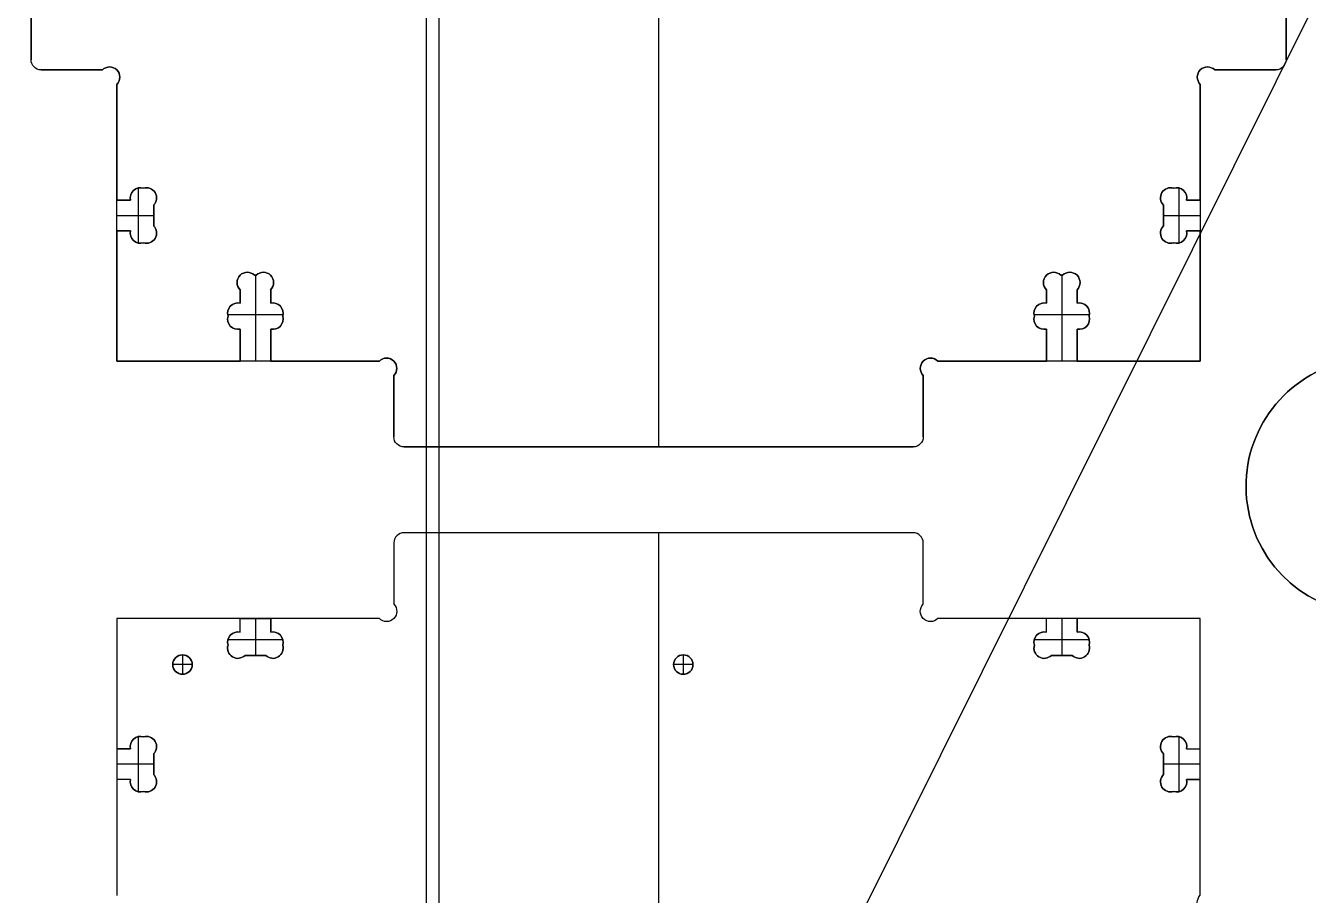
# Model space of a CAD drawing. Header units: millimetres. Extents: x -18.2 to 17.6, y -35.5 to 36.
# Drawn here: x -4.25 to 8.3, y 8.73 to 17.24 of the extents above; entities that cross this region are included whole.
import ezdxf

# ---------------------------------------------------------------- set-up
doc = ezdxf.new("R2010")
doc.units = ezdxf.units.MM
doc.layers.get('0').update_dxf_attribs({"color": 18, "true_color": 0x000000})
doc.layers.add('Standard', color=18, linetype='Continuous', true_color=0x000000)

msp = doc.modelspace()

# ---------------------------------------------------------------- linework, layer by layer
at = {"color": 0, "linetype": 'ByBlock', "lineweight": -2}
for p, q in [((-0.324, 0.26, 2.862), (-0.324, 36.01, 2.862)), ((-0.324, 0.26, 3.702), (-0.324, 36.01, 3.702)), ((-4.194, 19.805, 3.282), (-4.194, 16.905, 3.282)), ((8.086, 16.905, 3.282), (8.086, 19.705, 3.282)), ((1.946, 18.055, 3.702), (1.946, 13.115, 3.702)), ((1.946, 18.055, 2.862), (1.946, 13.115, 2.862)), ((-4.165, 16.834, 3.702), (-4.165, 16.834, 2.862)), ((-3.425, 16.834, 3.702), (-3.425, 16.834, 2.862)), ((7.317, 16.834, 3.702), (7.317, 16.834, 2.862)), ((8.057, 16.834, 3.702), (8.057, 16.834, 2.862)), ((-4.094, 16.805, 3.282), (-3.495, 16.805, 3.282)), ((-3.795, 16.805, 2.862), (-3.795, 16.805, 3.702)), ((-3.325, 16.734, 3.702), (-3.325, 16.734, 2.862)), ((7.217, 16.734, 3.702), (7.217, 16.734, 2.862)), ((7.387, 16.805, 3.702), (7.387, 16.805, 2.862)), ((7.387, 16.805, 3.282), (7.986, 16.805, 3.282)), ((7.687, 16.805, 2.862), (7.687, 16.805, 3.702)), ((-3.354, 16.664, 3.702), (-3.354, 16.664, 2.862)), ((-3.354, 16.664, 3.282), (-3.354, 15.53, 3.282)), ((7.246, 16.664, 2.862), (7.246, 16.664, 3.702)), ((7.246, 15.53, 3.282), (7.246, 16.664, 3.282)), ((-3.146, 15.649, 3.202), (-3.146, 15.111, 3.202)), ((-3.123, 15.652, 3.702), (-3.123, 15.652, 3.202)), ((-3.094, 15.647, 3.702), (-3.094, 15.647, 3.202)), ((-3.065, 15.652, 3.702), (-3.065, 15.652, 3.202)), ((6.957, 15.652, 3.702), (6.957, 15.652, 3.202)), ((6.986, 15.647, 3.702), (6.986, 15.647, 3.202)), ((7.015, 15.652, 3.702), (7.015, 15.652, 3.202)), ((7.038, 15.649, 3.202), (7.038, 15.111, 3.202)), ((-3.354, 15.53, 3.452), (-3.221, 15.53, 3.452)), ((-3.288, 15.53, 3.202), (-3.288, 15.53, 3.702)), ((-3.223, 15.552, 3.702), (-3.223, 15.552, 3.202)), ((-3.221, 15.53, 3.202), (-3.221, 15.53, 3.702)), ((-2.994, 15.481, 3.702), (-2.994, 15.481, 3.202)), ((-2.994, 15.481, 3.452), (-2.994, 15.279, 3.452)), ((-2.965, 15.552, 3.702), (-2.965, 15.552, 3.202)), ((6.857, 15.552, 3.702), (6.857, 15.552, 3.202)), ((6.886, 15.279, 3.452), (6.886, 15.481, 3.452)), ((7.113, 15.53, 3.702), (7.113, 15.53, 3.202)), ((7.113, 15.53, 3.452), (7.246, 15.53, 3.452)), ((7.115, 15.552, 3.702), (7.115, 15.552, 3.202)), ((7.179, 15.53, 3.202), (7.179, 15.53, 3.702)), ((-3.354, 15.38, 3.202), (-2.994, 15.38, 3.202)), ((-2.994, 15.38, 3.202), (-2.994, 15.38, 3.702)), ((6.886, 15.38, 3.202), (6.886, 15.38, 3.702)), ((6.886, 15.38, 3.202), (7.246, 15.38, 3.202)), ((-3.354, 15.309, 2.862), (-3.354, 15.309, 3.202)), ((-3.221, 15.23, 3.452), (-3.354, 15.23, 3.452)), ((-3.354, 15.23, 3.282), (-3.354, 13.955, 3.282)), ((-3.288, 15.23, 3.202), (-3.288, 15.23, 3.702)), ((-3.223, 15.208, 3.702), (-3.223, 15.208, 3.202)), ((-2.965, 15.208, 3.702), (-2.965, 15.208, 3.202)), ((6.857, 15.208, 3.702), (6.857, 15.208, 3.202)), ((6.886, 15.279, 3.702), (6.886, 15.279, 3.202)), ((7.113, 15.23, 3.202), (7.113, 15.23, 3.702)), ((7.246, 15.23, 3.452), (7.113, 15.23, 3.452)), ((7.115, 15.208, 3.702), (7.115, 15.208, 3.202)), ((7.179, 15.23, 3.202), (7.179, 15.23, 3.702)), ((7.246, 15.309, 2.862), (7.246, 15.309, 3.202)), ((7.246, 13.955, 3.282), (7.246, 15.23, 3.282)), ((-3.123, 15.108, 3.702), (-3.123, 15.108, 3.202)), ((-3.094, 15.113, 3.702), (-3.094, 15.113, 3.202)), ((-3.065, 15.108, 3.702), (-3.065, 15.108, 3.202)), ((6.957, 15.108, 3.702), (6.957, 15.108, 3.202)), ((6.986, 15.113, 3.702), (6.986, 15.113, 3.202)), ((7.015, 15.108, 3.702), (7.015, 15.108, 3.202)), ((-2.078, 14.824, 3.702), (-2.078, 14.824, 3.202)), ((-1.92, 14.824, 3.702), (-1.92, 14.824, 3.202)), ((5.812, 14.824, 3.702), (5.812, 14.824, 3.202)), ((5.97, 14.824, 3.702), (5.97, 14.824, 3.202)), ((-2.178, 14.724, 3.702), (-2.178, 14.724, 3.202)), ((-2.008, 14.795, 3.452), (-1.99, 14.795, 3.452)), ((-1.999, 14.795, 3.202), (-1.999, 13.955, 3.202)), ((-1.999, 14.795, 3.202), (-1.999, 14.795, 3.702)), ((-1.82, 14.724, 3.702), (-1.82, 14.724, 3.202)), ((5.712, 14.724, 3.702), (5.712, 14.724, 3.202)), ((5.882, 14.795, 3.452), (5.9, 14.795, 3.452)), ((5.891, 14.795, 3.202), (5.891, 13.955, 3.202)), ((5.891, 14.795, 3.202), (5.891, 14.795, 3.702)), ((6.07, 14.724, 3.702), (6.07, 14.724, 3.202)), ((-2.149, 14.522, 3.452), (-2.149, 14.654, 3.452)), ((-2.149, 14.588, 3.202), (-2.149, 14.588, 3.702)), ((-1.849, 14.654, 3.702), (-1.849, 14.654, 3.202)), ((-1.849, 14.654, 3.452), (-1.849, 14.522, 3.452)), ((-1.849, 14.588, 3.202), (-1.849, 14.588, 3.702)), ((5.741, 14.522, 3.452), (5.741, 14.654, 3.452)), ((5.741, 14.588, 3.202), (5.741, 14.588, 3.702)), ((6.041, 14.654, 3.702), (6.041, 14.654, 3.202)), ((6.041, 14.654, 3.452), (6.041, 14.522, 3.452)), ((6.041, 14.588, 3.202), (6.041, 14.588, 3.702)), ((-2.171, 14.524, 3.702), (-2.171, 14.524, 3.202)), ((-2.149, 14.522, 3.702), (-2.149, 14.522, 3.202)), ((-1.827, 14.524, 3.702), (-1.827, 14.524, 3.202)), ((5.719, 14.524, 3.702), (5.719, 14.524, 3.202)), ((5.741, 14.522, 3.702), (5.741, 14.522, 3.202)), ((6.063, 14.524, 3.702), (6.063, 14.524, 3.202)), ((-2.271, 14.424, 3.702), (-2.271, 14.424, 3.202)), ((-2.271, 14.366, 3.702), (-2.271, 14.366, 3.202)), ((-2.27, 14.41, 3.202), (-1.728, 14.41, 3.202)), ((-2.266, 14.395, 3.702), (-2.266, 14.395, 3.202)), ((-1.732, 14.395, 3.702), (-1.732, 14.395, 3.202)), ((-1.727, 14.424, 3.702), (-1.727, 14.424, 3.202)), ((-1.727, 14.366, 3.702), (-1.727, 14.366, 3.202)), ((5.619, 14.424, 3.702), (5.619, 14.424, 3.202)), ((5.619, 14.366, 3.702), (5.619, 14.366, 3.202)), ((5.62, 14.41, 3.202), (6.162, 14.41, 3.202)), ((5.624, 14.395, 3.702), (5.624, 14.395, 3.202)), ((6.158, 14.395, 3.702), (6.158, 14.395, 3.202)), ((6.163, 14.424, 3.702), (6.163, 14.424, 3.202)), ((6.163, 14.366, 3.702), (6.163, 14.366, 3.202)), ((-2.171, 14.266, 3.702), (-2.171, 14.266, 3.202)), ((-2.149, 14.268, 3.202), (-2.149, 14.268, 3.702)), ((-2.149, 13.955, 3.452), (-2.149, 14.268, 3.452)), ((-1.849, 14.268, 3.702), (-1.849, 14.268, 3.202)), ((-1.849, 14.268, 3.452), (-1.849, 13.955, 3.452)), ((-1.827, 14.266, 3.702), (-1.827, 14.266, 3.202)), ((5.719, 14.266, 3.702), (5.719, 14.266, 3.202)), ((5.741, 14.268, 3.202), (5.741, 14.268, 3.702)), ((5.741, 13.955, 3.452), (5.741, 14.268, 3.452)), ((6.041, 14.268, 3.702), (6.041, 14.268, 3.202)), ((6.041, 14.268, 3.452), (6.041, 13.955, 3.452)), ((6.063, 14.266, 3.702), (6.063, 14.266, 3.202)), ((-2.149, 14.112, 3.202), (-2.149, 14.112, 3.702)), ((-1.849, 14.112, 3.202), (-1.849, 14.112, 3.702)), ((5.741, 14.112, 3.202), (5.741, 14.112, 3.702)), ((6.041, 14.112, 3.202), (6.041, 14.112, 3.702)), ((-3.354, 13.955, 3.282), (-2.149, 13.955, 3.282)), ((-2.07, 13.955, 2.862), (-2.07, 13.955, 3.202)), ((-1.849, 13.955, 3.282), (-0.785, 13.955, 3.282)), ((-0.785, 13.955, 2.862), (-0.785, 13.955, 3.702)), ((-0.715, 13.984, 3.702), (-0.715, 13.984, 2.862)), ((4.607, 13.984, 3.702), (4.607, 13.984, 2.862)), ((4.677, 13.955, 3.702), (4.677, 13.955, 2.862)), ((4.677, 13.955, 3.282), (5.741, 13.955, 3.282)), ((5.962, 13.955, 2.862), (5.962, 13.955, 3.202)), ((6.041, 13.955, 3.282), (7.246, 13.955, 3.282)), ((-0.644, 13.814, 3.702), (-0.644, 13.814, 2.862)), ((-0.644, 13.814, 3.282), (-0.644, 13.215, 3.282)), ((-0.615, 13.884, 3.702), (-0.615, 13.884, 2.862)), ((4.507, 13.884, 3.702), (4.507, 13.884, 2.862)), ((4.536, 13.814, 2.862), (4.536, 13.814, 3.702)), ((4.536, 13.215, 3.282), (4.536, 13.814, 3.282)), ((-0.644, 13.514, 2.862), (-0.644, 13.514, 3.702)), ((4.536, 13.514, 2.862), (4.536, 13.514, 3.702)), ((-0.615, 13.144, 3.702), (-0.615, 13.144, 2.862)), ((-0.544, 13.115, 3.282), (4.436, 13.115, 3.282)), ((1.946, 13.115, 2.862), (1.946, 13.115, 3.702)), ((4.436, 13.115, 3.702), (4.436, 13.115, 2.862)), ((4.507, 13.144, 3.702), (4.507, 13.144, 2.862)), ((7.694, 12.73, 2.862), (7.694, 12.73, 3.702)), ((-0.644, 12.175, 3.282), (-0.644, 11.576, 3.282)), ((-0.615, 12.246, 2.862), (-0.615, 12.246, 3.702)), ((4.436, 12.275, 3.282), (-0.544, 12.275, 3.282)), ((1.946, 12.275, 3.702), (1.946, 1.895, 3.702)), ((1.946, 12.275, 2.862), (1.946, 1.895, 2.862)), ((1.946, 12.275, 2.862), (1.946, 12.275, 3.702)), ((4.507, 12.246, 2.862), (4.507, 12.246, 3.702)), ((4.536, 11.576, 3.282), (4.536, 12.175, 3.282)), ((-0.644, 11.876, 2.862), (-0.644, 11.876, 3.702)), ((4.536, 11.876, 2.862), (4.536, 11.876, 3.702)), ((-2.149, 11.435, 3.282), (-3.354, 11.435, 3.282)), ((-3.354, 11.435, 3.282), (-3.354, 10.16, 3.282)), ((-2.149, 11.302, 3.452), (-2.149, 11.435, 3.452)), ((-2.07, 11.435, 2.862), (-2.07, 11.435, 3.202)), ((-1.999, 11.435, 3.202), (-1.999, 11.075, 3.202)), ((-0.785, 11.435, 3.282), (-1.849, 11.435, 3.282)), ((-1.849, 11.435, 3.452), (-1.849, 11.302, 3.452)), ((-0.615, 11.506, 3.702), (-0.615, 11.506, 2.862)), ((4.507, 11.506, 3.702), (4.507, 11.506, 2.862)), ((5.741, 11.435, 3.282), (4.677, 11.435, 3.282)), ((5.741, 11.302, 3.452), (5.741, 11.435, 3.452)), ((5.891, 11.435, 3.202), (5.891, 11.075, 3.202)), ((5.962, 11.435, 2.862), (5.962, 11.435, 3.202)), ((6.041, 11.435, 3.452), (6.041, 11.302, 3.452)), ((7.246, 11.435, 3.282), (6.041, 11.435, 3.282)), ((7.246, 10.16, 3.282), (7.246, 11.435, 3.282)), ((-2.171, 11.304, 3.702), (-2.171, 11.304, 3.202)), ((-2.149, 11.368, 3.202), (-2.149, 11.368, 3.702)), ((-2.149, 11.302, 3.702), (-2.149, 11.302, 3.202)), ((-1.849, 11.368, 3.202), (-1.849, 11.368, 3.702)), ((-1.827, 11.304, 3.702), (-1.827, 11.304, 3.202)), ((-0.715, 11.406, 3.702), (-0.715, 11.406, 2.862)), ((4.607, 11.406, 3.702), (4.607, 11.406, 2.862)), ((5.719, 11.304, 3.702), (5.719, 11.304, 3.202)), ((5.741, 11.368, 3.202), (5.741, 11.368, 3.702)), ((5.741, 11.302, 3.702), (5.741, 11.302, 3.202)), ((6.041, 11.368, 3.202), (6.041, 11.368, 3.702)), ((6.063, 11.304, 3.702), (6.063, 11.304, 3.202)), ((-2.271, 11.204, 3.702), (-2.271, 11.204, 3.202)), ((-1.73, 11.227, 3.202), (-2.268, 11.227, 3.202)), ((-2.266, 11.175, 3.202), (-2.266, 11.175, 3.702)), ((-1.732, 11.175, 3.202), (-1.732, 11.175, 3.702)), ((-1.727, 11.204, 3.702), (-1.727, 11.204, 3.202)), ((5.619, 11.204, 3.702), (5.619, 11.204, 3.202)), ((6.16, 11.227, 3.202), (5.622, 11.227, 3.202)), ((5.624, 11.175, 3.202), (5.624, 11.175, 3.702)), ((6.158, 11.175, 3.202), (6.158, 11.175, 3.702)), ((6.163, 11.204, 3.702), (6.163, 11.204, 3.202)), ((-2.712, 11.08, 3.082), (-2.712, 10.89, 3.082)), ((-2.712, 11.08, 3.082), (-2.712, 11.08, 3.702)), ((-2.271, 11.146, 3.702), (-2.271, 11.146, 3.202)), ((-2.171, 11.046, 3.702), (-2.171, 11.046, 3.202)), ((-2.1, 11.075, 3.202), (-2.1, 11.075, 3.702)), ((-1.898, 11.075, 3.452), (-2.1, 11.075, 3.452)), ((-1.999, 11.075, 3.202), (-1.999, 11.075, 3.702)), ((-1.827, 11.046, 3.702), (-1.827, 11.046, 3.202)), ((-1.727, 11.146, 3.702), (-1.727, 11.146, 3.202)), ((2.188, 11.08, 3.082), (2.188, 10.89, 3.082)), ((2.188, 11.08, 3.082), (2.188, 11.08, 3.702)), ((5.619, 11.146, 3.702), (5.619, 11.146, 3.202)), ((5.719, 11.046, 3.702), (5.719, 11.046, 3.202)), ((5.79, 11.075, 3.202), (5.79, 11.075, 3.702)), ((5.992, 11.075, 3.452), (5.79, 11.075, 3.452)), ((5.891, 11.075, 3.202), (5.891, 11.075, 3.702)), ((5.992, 11.075, 3.702), (5.992, 11.075, 3.202)), ((6.063, 11.046, 3.702), (6.063, 11.046, 3.202)), ((6.163, 11.146, 3.702), (6.163, 11.146, 3.202)), ((-2.807, 10.985, 3.082), (-2.807, 10.985, 3.702)), ((-2.617, 10.985, 3.082), (-2.807, 10.985, 3.082)), ((-2.617, 10.985, 3.082), (-2.617, 10.985, 3.702)), ((2.093, 10.985, 3.082), (2.093, 10.985, 3.702)), ((2.283, 10.985, 3.082), (2.093, 10.985, 3.082)), ((2.283, 10.985, 3.082), (2.283, 10.985, 3.702)), ((-2.712, 10.89, 3.082), (-2.712, 10.89, 3.702)), ((2.188, 10.89, 3.082), (2.188, 10.89, 3.702)), ((-3.223, 10.182, 3.702), (-3.223, 10.182, 3.202)), ((-3.146, 10.279, 3.202), (-3.146, 9.741, 3.202)), ((-3.123, 10.282, 3.702), (-3.123, 10.282, 3.202)), ((-3.094, 10.277, 3.202), (-3.094, 10.277, 3.702)), ((-3.065, 10.282, 3.702), (-3.065, 10.282, 3.202)), ((-2.965, 10.182, 3.702), (-2.965, 10.182, 3.202)), ((6.857, 10.182, 3.702), (6.857, 10.182, 3.202)), ((6.957, 10.282, 3.702), (6.957, 10.282, 3.202)), ((6.986, 10.277, 3.202), (6.986, 10.277, 3.702)), ((7.015, 10.282, 3.702), (7.015, 10.282, 3.202)), ((7.038, 10.279, 3.202), (7.038, 9.741, 3.202)), ((7.115, 10.182, 3.702), (7.115, 10.182, 3.202)), ((-3.354, 10.16, 3.452), (-3.221, 10.16, 3.452)), ((-3.354, 10.081, 2.862), (-3.354, 10.081, 3.202)), ((-3.288, 10.16, 3.202), (-3.288, 10.16, 3.702)), ((-2.994, 10.111, 3.702), (-2.994, 10.111, 3.202)), ((-2.994, 10.111, 3.452), (-2.994, 9.909, 3.452)), ((6.886, 10.111, 3.202), (6.886, 10.111, 3.702)), ((6.886, 9.909, 3.452), (6.886, 10.111, 3.452)), ((7.113, 10.16, 3.702), (7.113, 10.16, 3.202)), ((7.113, 10.16, 3.452), (7.246, 10.16, 3.452)), ((7.179, 10.16, 3.202), (7.179, 10.16, 3.702)), ((7.246, 10.081, 2.862), (7.246, 10.081, 3.202)), ((-2.994, 10.01, 3.202), (-3.354, 10.01, 3.202)), ((-2.994, 10.01, 3.202), (-2.994, 10.01, 3.702)), ((6.886, 10.01, 3.202), (6.886, 10.01, 3.702)), ((7.246, 10.01, 3.202), (6.886, 10.01, 3.202)), ((-3.221, 9.86, 3.452), (-3.354, 9.86, 3.452)), ((-3.354, 9.86, 3.282), (-3.354, 8.726, 3.282)), ((-3.288, 9.86, 3.202), (-3.288, 9.86, 3.702)), ((-3.223, 9.838, 3.702), (-3.223, 9.838, 3.202)), ((-3.221, 9.86, 3.702), (-3.221, 9.86, 3.202)), ((-2.965, 9.838, 3.702), (-2.965, 9.838, 3.202)), ((6.857, 9.838, 3.702), (6.857, 9.838, 3.202)), ((6.886, 9.909, 3.702), (6.886, 9.909, 3.202)), ((7.246, 9.86, 3.452), (7.113, 9.86, 3.452)), ((7.115, 9.838, 3.702), (7.115, 9.838, 3.202)), ((7.179, 9.86, 3.202), (7.179, 9.86, 3.702)), ((7.246, 8.726, 3.282), (7.246, 9.86, 3.282)), ((-3.123, 9.738, 3.702), (-3.123, 9.738, 3.202)), ((-3.094, 9.743, 3.202), (-3.094, 9.743, 3.702)), ((-3.065, 9.738, 3.702), (-3.065, 9.738, 3.202)), ((6.957, 9.738, 3.702), (6.957, 9.738, 3.202)), ((6.986, 9.743, 3.202), (6.986, 9.743, 3.702)), ((7.015, 9.738, 3.702), (7.015, 9.738, 3.202))]:
    msp.add_line(p, q, dxfattribs=at)
for centre in [(-2.712, 10.985, 3.392), (2.188, 10.985, 3.392)]:
    msp.add_circle(centre, 0.095, dxfattribs=at)
at = {"color": 0, "linetype": 'ByBlock', "lineweight": -2, "extrusion": (0, 0, -1)}
for centre, radius, start, end in [((4.094, 16.905, -2.862), 0.1, 270, 360), ((4.094, 16.905, -3.702), 0.1, 270, 360), ((4.094, 16.905, -3.282), 0.1, 270, 360), ((3.425, 16.734, -3.282), 0.1, 45, 225), ((-7.317, 16.734, -3.282), 0.1, 315, 135), ((-7.986, 16.905, -2.862), 0.1, 180, 270), ((-7.986, 16.905, -3.702), 0.1, 180, 270), ((-7.986, 16.905, -3.282), 0.1, 180, 270), ((3.123, 15.552, -3.452), 0.1, 347.4147, 107.0312), ((3.065, 15.552, -3.452), 0.1, 72.9688, 225), ((-6.957, 15.552, -3.452), 0.1, 315, 107.0312), ((-7.015, 15.552, -3.452), 0.1, 72.9688, 192.5853), ((3.123, 15.208, -3.202), 0.1, 252.9688, 12.5853), ((3.123, 15.208, -3.452), 0.1, 252.9688, 12.5853), ((3.065, 15.208, -3.202), 0.1, 135, 287.0312), ((3.065, 15.208, -3.452), 0.1, 135, 287.0312), ((-6.957, 15.208, -3.452), 0.1, 252.9688, 45), ((-7.015, 15.208, -3.452), 0.1, 167.4147, 287.0312), ((2.078, 14.724, -3.202), 0.1, 315, 135), ((2.078, 14.724, -3.452), 0.1, 315, 135), ((1.92, 14.724, -3.202), 0.1, 45, 225), ((1.92, 14.724, -3.452), 0.1, 45, 225), ((-5.812, 14.724, -3.202), 0.1, 315, 135), ((-5.812, 14.724, -3.452), 0.1, 315, 135), ((-5.97, 14.724, -3.202), 0.1, 45, 225), ((-5.97, 14.724, -3.452), 0.1, 45, 225), ((2.171, 14.424, -3.452), 0.1, 342.9688, 102.5853), ((1.827, 14.424, -3.202), 0.1, 77.4147, 197.0312), ((1.827, 14.424, -3.452), 0.1, 77.4147, 197.0312), ((-5.719, 14.424, -3.452), 0.1, 342.9688, 102.5853), ((-6.063, 14.424, -3.202), 0.1, 77.4147, 197.0312), ((-6.063, 14.424, -3.452), 0.1, 77.4147, 197.0312), ((2.171, 14.366, -3.452), 0.1, 257.4147, 17.0312), ((1.827, 14.366, -3.202), 0.1, 162.9688, 282.5853), ((1.827, 14.366, -3.452), 0.1, 162.9688, 282.5853), ((-5.719, 14.366, -3.452), 0.1, 257.4147, 17.0312), ((-6.063, 14.366, -3.202), 0.1, 162.9688, 282.5853), ((-6.063, 14.366, -3.452), 0.1, 162.9688, 282.5853), ((0.715, 13.884, -3.282), 0.1, 45, 225), ((-4.607, 13.884, -3.282), 0.1, 315, 135), ((-8.944, 12.73, -3.702), 1.25, 270, 73.3984), ((0.544, 13.215, -2.862), 0.1, 270, 0), ((0.544, 13.215, -3.702), 0.1, 270, 0), ((0.544, 13.215, -3.282), 0.1, 270, 0), ((-4.436, 13.215, -2.862), 0.1, 180, 270), ((-4.436, 13.215, -3.702), 0.1, 180, 270), ((-4.436, 13.215, -3.282), 0.1, 180, 270), ((0.715, 11.506, -2.862), 0.1, 135, 315), ((0.715, 11.506, -3.702), 0.1, 135, 315), ((0.715, 11.506, -3.282), 0.1, 135, 315), ((-4.607, 11.506, -2.862), 0.1, 225, 45), ((-4.607, 11.506, -3.702), 0.1, 225, 45), ((-4.607, 11.506, -3.282), 0.1, 225, 45), ((2.171, 11.204, -3.702), 0.1, 342.9688, 102.5853), ((2.171, 11.204, -3.452), 0.1, 342.9688, 102.5853), ((1.827, 11.204, -3.702), 0.1, 77.4147, 197.0312), ((1.827, 11.204, -3.452), 0.1, 77.4147, 197.0312), ((-5.719, 11.204, -3.702), 0.1, 342.9688, 102.5853), ((-5.719, 11.204, -3.452), 0.1, 342.9688, 102.5853), ((-6.063, 11.204, -3.702), 0.1, 77.4147, 197.0312), ((-6.063, 11.204, -3.452), 0.1, 77.4147, 197.0312), ((2.171, 11.146, -3.702), 0.1, 225, 17.0312), ((2.171, 11.146, -3.452), 0.1, 225, 17.0312), ((1.827, 11.146, -3.702), 0.1, 162.9688, 315), ((1.827, 11.146, -3.452), 0.1, 162.9688, 315), ((-5.719, 11.146, -3.702), 0.1, 225, 17.0312), ((-5.719, 11.146, -3.452), 0.1, 225, 17.0312), ((-6.063, 11.146, -3.702), 0.1, 162.9688, 315), ((-6.063, 11.146, -3.452), 0.1, 162.9688, 315), ((2.712, 10.985, -3.082), 0.095, 0, 180), ((-2.188, 10.985, -3.082), 0.095, 0, 180), ((2.712, 10.985, -3.082), 0.095, 180, 0), ((-2.188, 10.985, -3.082), 0.095, 180, 0), ((3.123, 10.182, -3.702), 0.1, 347.4147, 107.0312), ((3.123, 10.182, -3.452), 0.1, 347.4147, 107.0312), ((3.065, 10.182, -3.702), 0.1, 72.9688, 225), ((3.065, 10.182, -3.452), 0.1, 72.9688, 225), ((-6.957, 10.182, -3.702), 0.1, 315, 107.0312), ((-6.957, 10.182, -3.452), 0.1, 315, 107.0312), ((-7.015, 10.182, -3.702), 0.1, 72.9688, 192.5853), ((-7.015, 10.182, -3.452), 0.1, 72.9688, 192.5853), ((3.123, 9.838, -3.702), 0.1, 252.9688, 12.5853), ((3.123, 9.838, -3.452), 0.1, 252.9688, 12.5853), ((3.065, 9.838, -3.702), 0.1, 135, 287.0312), ((3.065, 9.838, -3.452), 0.1, 135, 287.0312), ((-6.957, 9.838, -3.702), 0.1, 252.9688, 45), ((-6.957, 9.838, -3.452), 0.1, 252.9688, 45), ((-7.015, 9.838, -3.702), 0.1, 167.4147, 287.0312), ((-7.015, 9.838, -3.452), 0.1, 167.4147, 287.0312), ((-7.317, 8.656, -2.862), 0.1, 225, 45), ((-7.317, 8.656, -3.702), 0.1, 225, 45), ((-7.317, 8.656, -3.282), 0.1, 225, 45)]:
    msp.add_arc(centre, radius, start, end, dxfattribs=at)
at = {"color": 0, "linetype": 'ByBlock', "lineweight": -2}
for centre, radius, start, end in [((-3.425, 16.734, 2.862), 0.1, 315, 135), ((-3.425, 16.734, 3.702), 0.1, 315, 135), ((7.317, 16.734, 2.862), 0.1, 45, 225), ((7.317, 16.734, 3.702), 0.1, 45, 225), ((-3.123, 15.552, 3.702), 0.1, 72.9688, 192.5853), ((-3.123, 15.552, 3.202), 0.1, 72.9688, 192.5853), ((-3.065, 15.552, 3.202), 0.1, 315, 107.0312), ((-3.065, 15.552, 3.702), 0.1, 315, 107.0312), ((6.957, 15.552, 3.702), 0.1, 72.9688, 225), ((6.957, 15.552, 3.202), 0.1, 72.9688, 225), ((7.015, 15.552, 3.202), 0.1, 347.4147, 107.0312), ((7.015, 15.552, 3.702), 0.1, 347.4147, 107.0312), ((-3.123, 15.208, 3.702), 0.1, 167.4147, 287.0312), ((-3.065, 15.208, 3.702), 0.1, 252.9688, 45), ((6.957, 15.208, 3.202), 0.1, 135, 287.0312), ((6.957, 15.208, 3.702), 0.1, 135, 287.0312), ((7.015, 15.208, 3.702), 0.1, 252.9688, 12.5853), ((7.015, 15.208, 3.202), 0.1, 252.9688, 12.5853), ((-2.078, 14.724, 3.702), 0.1, 45, 225), ((-1.92, 14.724, 3.702), 0.1, 315, 135), ((5.812, 14.724, 3.702), 0.1, 45, 225), ((5.97, 14.724, 3.702), 0.1, 315, 135), ((-2.171, 14.424, 3.202), 0.1, 77.4147, 197.0312), ((-2.171, 14.424, 3.702), 0.1, 77.4147, 197.0312), ((-1.827, 14.424, 3.702), 0.1, 342.9688, 102.5853), ((5.719, 14.424, 3.202), 0.1, 77.4147, 197.0312), ((5.719, 14.424, 3.702), 0.1, 77.4147, 197.0312), ((6.063, 14.424, 3.702), 0.1, 342.9688, 102.5853), ((-2.171, 14.366, 3.702), 0.1, 162.9688, 282.5853), ((-2.171, 14.366, 3.202), 0.1, 162.9688, 282.5853), ((-1.827, 14.366, 3.702), 0.1, 257.4147, 17.0312), ((5.719, 14.366, 3.702), 0.1, 162.9688, 282.5853), ((5.719, 14.366, 3.202), 0.1, 162.9688, 282.5853), ((6.063, 14.366, 3.702), 0.1, 257.4147, 17.0312), ((-0.715, 13.884, 2.862), 0.1, 315, 135), ((-0.715, 13.884, 3.702), 0.1, 315, 135), ((4.607, 13.884, 2.862), 0.1, 45, 225), ((4.607, 13.884, 3.702), 0.1, 45, 225), ((8.944, 12.73, 2.862), 1.25, 106.6016, 270), ((8.944, 12.73, 3.282), 1.25, 106.6016, 270), ((-0.544, 12.175, 3.702), 0.1, 90, 180), ((-0.544, 12.175, 2.862), 0.1, 90, 180), ((-0.544, 12.175, 3.282), 0.1, 90, 180), ((4.436, 12.175, 3.702), 0.1, 0, 90), ((4.436, 12.175, 2.862), 0.1, 0, 90), ((4.436, 12.175, 3.282), 0.1, 0, 90), ((-2.171, 11.204, 3.202), 0.1, 77.4147, 197.0312), ((-1.827, 11.204, 3.202), 0.1, 342.9688, 102.5853), ((5.719, 11.204, 3.202), 0.1, 77.4147, 197.0312), ((6.063, 11.204, 3.202), 0.1, 342.9688, 102.5853), ((-2.171, 11.146, 3.202), 0.1, 162.9688, 315), ((-1.827, 11.146, 3.202), 0.1, 225, 17.0312), ((5.719, 11.146, 3.202), 0.1, 162.9688, 315), ((6.063, 11.146, 3.202), 0.1, 225, 17.0312), ((-2.712, 10.985, 3.702), 0.095, 0, 180), ((2.188, 10.985, 3.702), 0.095, 0, 180), ((-2.712, 10.985, 3.702), 0.095, 180, 0), ((2.188, 10.985, 3.702), 0.095, 180, 0), ((-3.123, 10.182, 3.202), 0.1, 72.9688, 192.5853), ((-3.065, 10.182, 3.202), 0.1, 315, 107.0312), ((6.957, 10.182, 3.202), 0.1, 72.9688, 225), ((7.015, 10.182, 3.202), 0.1, 347.4147, 107.0312), ((-3.123, 9.838, 3.202), 0.1, 167.4147, 287.0312), ((-3.065, 9.838, 3.202), 0.1, 252.9688, 45), ((6.957, 9.838, 3.202), 0.1, 135, 287.0312), ((7.015, 9.838, 3.202), 0.1, 252.9688, 12.5853)]:
    msp.add_arc(centre, radius, start, end, dxfattribs=at)
for points in [[(-4.194, 16.905, 3.702), (-4.194, 18.355, 3.702), (-4.194, 19.805, 3.702)], [(-4.194, 16.905, 2.862), (-4.194, 18.355, 2.862), (-4.194, 19.805, 2.862)], [(8.086, 19.705, 3.702), (8.086, 18.305, 3.702), (8.086, 16.905, 3.702)], [(8.086, 19.705, 2.862), (8.086, 18.305, 2.862), (8.086, 16.905, 2.862)], [(-3.495, 16.805, 3.702), (-3.795, 16.805, 3.702), (-4.094, 16.805, 3.702)], [(-3.495, 16.805, 2.862), (-3.795, 16.805, 2.862), (-4.094, 16.805, 2.862)], [(7.986, 16.805, 3.702), (7.687, 16.805, 3.702), (7.387, 16.805, 3.702)], [(7.986, 16.805, 2.862), (7.687, 16.805, 2.862), (7.387, 16.805, 2.862)], [(-3.354, 15.53, 3.702), (-3.354, 16.097, 3.702), (-3.354, 16.664, 3.702)], [(-3.354, 13.955, 2.862), (-3.354, 15.309, 2.862), (-3.354, 16.664, 2.862)], [(7.246, 16.664, 3.702), (7.246, 16.097, 3.702), (7.246, 15.53, 3.702)], [(7.246, 16.664, 2.862), (7.246, 15.309, 2.862), (7.246, 13.955, 2.862)], [(-3.221, 15.53, 3.702), (-3.288, 15.53, 3.702), (-3.354, 15.53, 3.702)], [(-3.354, 15.53, 3.202), (-3.288, 15.53, 3.202), (-3.221, 15.53, 3.202)], [(-3.354, 15.23, 3.202), (-3.354, 15.38, 3.202), (-3.354, 15.53, 3.202)], [(-2.994, 15.279, 3.702), (-2.994, 15.38, 3.702), (-2.994, 15.481, 3.702)], [(-2.994, 15.481, 3.202), (-2.994, 15.38, 3.202), (-2.994, 15.279, 3.202)], [(6.886, 15.481, 3.702), (6.886, 15.38, 3.702), (6.886, 15.279, 3.702)], [(6.886, 15.279, 3.202), (6.886, 15.38, 3.202), (6.886, 15.481, 3.202)], [(7.246, 15.53, 3.702), (7.179, 15.53, 3.702), (7.113, 15.53, 3.702)], [(7.113, 15.53, 3.202), (7.179, 15.53, 3.202), (7.246, 15.53, 3.202)], [(7.246, 15.53, 3.202), (7.246, 15.38, 3.202), (7.246, 15.23, 3.202)], [(-3.354, 15.23, 3.702), (-3.288, 15.23, 3.702), (-3.221, 15.23, 3.702)], [(-3.354, 13.955, 3.702), (-3.354, 14.593, 3.702), (-3.354, 15.23, 3.702)], [(-3.221, 15.23, 3.202), (-3.288, 15.23, 3.202), (-3.354, 15.23, 3.202)], [(7.113, 15.23, 3.702), (7.179, 15.23, 3.702), (7.246, 15.23, 3.702)], [(7.246, 15.23, 3.202), (7.179, 15.23, 3.202), (7.113, 15.23, 3.202)], [(7.246, 15.23, 3.702), (7.246, 14.593, 3.702), (7.246, 13.955, 3.702)], [(-1.99, 14.795, 3.702), (-1.999, 14.795, 3.702), (-2.008, 14.795, 3.702)], [(-2.008, 14.795, 3.202), (-1.999, 14.795, 3.202), (-1.99, 14.795, 3.202)], [(5.9, 14.795, 3.702), (5.891, 14.795, 3.702), (5.882, 14.795, 3.702)], [(5.882, 14.795, 3.202), (5.891, 14.795, 3.202), (5.9, 14.795, 3.202)], [(-2.149, 14.654, 3.702), (-2.149, 14.588, 3.702), (-2.149, 14.522, 3.702)], [(-2.149, 14.522, 3.202), (-2.149, 14.588, 3.202), (-2.149, 14.654, 3.202)], [(-1.849, 14.522, 3.702), (-1.849, 14.588, 3.702), (-1.849, 14.654, 3.702)], [(-1.849, 14.654, 3.202), (-1.849, 14.588, 3.202), (-1.849, 14.522, 3.202)], [(5.741, 14.654, 3.702), (5.741, 14.588, 3.702), (5.741, 14.522, 3.702)], [(5.741, 14.522, 3.202), (5.741, 14.588, 3.202), (5.741, 14.654, 3.202)], [(6.041, 14.522, 3.702), (6.041, 14.588, 3.702), (6.041, 14.654, 3.702)], [(6.041, 14.654, 3.202), (6.041, 14.588, 3.202), (6.041, 14.522, 3.202)], [(-2.149, 14.268, 3.702), (-2.149, 14.112, 3.702), (-2.149, 13.955, 3.702)], [(-2.149, 13.955, 3.202), (-2.149, 14.112, 3.202), (-2.149, 14.268, 3.202)], [(-1.849, 13.955, 3.702), (-1.849, 14.112, 3.702), (-1.849, 14.268, 3.702)], [(-1.849, 14.268, 3.202), (-1.849, 14.112, 3.202), (-1.849, 13.955, 3.202)], [(5.741, 14.268, 3.702), (5.741, 14.112, 3.702), (5.741, 13.955, 3.702)], [(5.741, 13.955, 3.202), (5.741, 14.112, 3.202), (5.741, 14.268, 3.202)], [(6.041, 13.955, 3.702), (6.041, 14.112, 3.702), (6.041, 14.268, 3.702)], [(6.041, 14.268, 3.202), (6.041, 14.112, 3.202), (6.041, 13.955, 3.202)], [(-2.149, 13.955, 3.702), (-2.752, 13.955, 3.702), (-3.354, 13.955, 3.702)], [(-0.785, 13.955, 2.862), (-2.07, 13.955, 2.862), (-3.354, 13.955, 2.862)], [(-1.849, 13.955, 3.202), (-1.999, 13.955, 3.202), (-2.149, 13.955, 3.202)], [(-0.785, 13.955, 3.702), (-1.317, 13.955, 3.702), (-1.849, 13.955, 3.702)], [(5.741, 13.955, 3.702), (5.209, 13.955, 3.702), (4.677, 13.955, 3.702)], [(7.246, 13.955, 2.862), (5.962, 13.955, 2.862), (4.677, 13.955, 2.862)], [(6.041, 13.955, 3.202), (5.891, 13.955, 3.202), (5.741, 13.955, 3.202)], [(7.246, 13.955, 3.702), (6.643, 13.955, 3.702), (6.041, 13.955, 3.702)], [(-0.644, 13.215, 3.702), (-0.644, 13.514, 3.702), (-0.644, 13.814, 3.702)], [(-0.644, 13.814, 2.862), (-0.644, 13.514, 2.862), (-0.644, 13.215, 2.862)], [(4.536, 13.814, 3.702), (4.536, 13.514, 3.702), (4.536, 13.215, 3.702)], [(4.536, 13.814, 2.862), (4.536, 13.514, 2.862), (4.536, 13.215, 2.862)], [(4.436, 13.115, 3.702), (1.946, 13.115, 3.702), (-0.544, 13.115, 3.702)], [(4.436, 13.115, 2.862), (1.946, 13.115, 2.862), (-0.544, 13.115, 2.862)], [(-0.644, 12.175, 3.702), (-0.644, 11.876, 3.702), (-0.644, 11.576, 3.702)], [(-0.644, 12.175, 2.862), (-0.644, 11.876, 2.862), (-0.644, 11.576, 2.862)], [(4.436, 12.275, 3.702), (1.946, 12.275, 3.702), (-0.544, 12.275, 3.702)], [(4.436, 12.275, 2.862), (1.946, 12.275, 2.862), (-0.544, 12.275, 2.862)], [(4.536, 11.576, 3.702), (4.536, 11.876, 3.702), (4.536, 12.175, 3.702)], [(4.536, 11.576, 2.862), (4.536, 11.876, 2.862), (4.536, 12.175, 2.862)], [(-2.149, 11.435, 3.702), (-2.752, 11.435, 3.702), (-3.354, 11.435, 3.702)], [(-3.354, 11.435, 3.702), (-3.354, 10.798, 3.702), (-3.354, 10.16, 3.702)], [(-3.354, 11.435, 2.862), (-3.354, 10.081, 2.862), (-3.354, 8.726, 2.862)], [(-0.785, 11.435, 2.862), (-2.07, 11.435, 2.862), (-3.354, 11.435, 2.862)], [(-2.149, 11.302, 3.702), (-2.149, 11.368, 3.702), (-2.149, 11.435, 3.702)], [(-2.149, 11.435, 3.202), (-1.999, 11.435, 3.202), (-1.849, 11.435, 3.202)], [(-2.149, 11.302, 3.202), (-2.149, 11.368, 3.202), (-2.149, 11.435, 3.202)], [(-0.785, 11.435, 3.702), (-1.317, 11.435, 3.702), (-1.849, 11.435, 3.702)], [(-1.849, 11.435, 3.702), (-1.849, 11.368, 3.702), (-1.849, 11.302, 3.702)], [(-1.849, 11.302, 3.202), (-1.849, 11.368, 3.202), (-1.849, 11.435, 3.202)], [(5.741, 11.435, 3.702), (5.209, 11.435, 3.702), (4.677, 11.435, 3.702)], [(7.246, 11.435, 2.862), (5.962, 11.435, 2.862), (4.677, 11.435, 2.862)], [(5.741, 11.302, 3.702), (5.741, 11.368, 3.702), (5.741, 11.435, 3.702)], [(5.741, 11.302, 3.202), (5.741, 11.368, 3.202), (5.741, 11.435, 3.202)], [(6.041, 11.435, 3.202), (5.891, 11.435, 3.202), (5.741, 11.435, 3.202)], [(7.246, 11.435, 3.702), (6.643, 11.435, 3.702), (6.041, 11.435, 3.702)], [(6.041, 11.435, 3.702), (6.041, 11.368, 3.702), (6.041, 11.302, 3.702)], [(6.041, 11.302, 3.202), (6.041, 11.368, 3.202), (6.041, 11.435, 3.202)], [(7.246, 10.16, 3.702), (7.246, 10.798, 3.702), (7.246, 11.435, 3.702)], [(7.246, 8.726, 2.862), (7.246, 10.081, 2.862), (7.246, 11.435, 2.862)], [(-1.898, 11.075, 3.702), (-1.999, 11.075, 3.702), (-2.1, 11.075, 3.702)], [(-2.1, 11.075, 3.202), (-1.999, 11.075, 3.202), (-1.898, 11.075, 3.202)], [(5.992, 11.075, 3.702), (5.891, 11.075, 3.702), (5.79, 11.075, 3.702)], [(5.79, 11.075, 3.202), (5.891, 11.075, 3.202), (5.992, 11.075, 3.202)], [(-3.354, 10.16, 3.702), (-3.288, 10.16, 3.702), (-3.221, 10.16, 3.702)], [(-3.221, 10.16, 3.202), (-3.288, 10.16, 3.202), (-3.354, 10.16, 3.202)], [(-3.354, 10.16, 3.202), (-3.354, 10.01, 3.202), (-3.354, 9.86, 3.202)], [(-2.994, 10.111, 3.702), (-2.994, 10.01, 3.702), (-2.994, 9.909, 3.702)], [(-2.994, 9.909, 3.202), (-2.994, 10.01, 3.202), (-2.994, 10.111, 3.202)], [(6.886, 9.909, 3.702), (6.886, 10.01, 3.702), (6.886, 10.111, 3.702)], [(6.886, 10.111, 3.202), (6.886, 10.01, 3.202), (6.886, 9.909, 3.202)], [(7.113, 10.16, 3.702), (7.179, 10.16, 3.702), (7.246, 10.16, 3.702)], [(7.113, 10.16, 3.202), (7.179, 10.16, 3.202), (7.246, 10.16, 3.202)], [(7.246, 9.86, 3.202), (7.246, 10.01, 3.202), (7.246, 10.16, 3.202)], [(-3.221, 9.86, 3.702), (-3.288, 9.86, 3.702), (-3.354, 9.86, 3.702)], [(-3.354, 9.86, 3.702), (-3.354, 9.293, 3.702), (-3.354, 8.726, 3.702)], [(-3.221, 9.86, 3.202), (-3.288, 9.86, 3.202), (-3.354, 9.86, 3.202)], [(7.246, 9.86, 3.702), (7.179, 9.86, 3.702), (7.113, 9.86, 3.702)], [(7.113, 9.86, 3.202), (7.179, 9.86, 3.202), (7.246, 9.86, 3.202)], [(7.246, 8.726, 3.702), (7.246, 9.293, 3.702), (7.246, 9.86, 3.702)]]:
    msp.add_open_spline(points, degree=2, dxfattribs=at)
at = {"color": 0, "linetype": 'ByBlock', "lineweight": -2, "extrusion": (1, 0, 0)}
for points in [[(-4.194, 16.905, 2.862), (-4.194, 16.905, 3.282), (-4.194, 16.905, 3.702)], [(8.086, 16.905, 3.702), (8.086, 16.905, 3.282), (8.086, 16.905, 2.862)], [(-4.094, 16.805, 3.702), (-4.094, 16.805, 3.282), (-4.094, 16.805, 2.862)], [(-3.495, 16.805, 2.862), (-3.495, 16.805, 3.282), (-3.495, 16.805, 3.702)], [(7.986, 16.805, 2.862), (7.986, 16.805, 3.282), (7.986, 16.805, 3.702)], [(-3.354, 15.53, 3.702), (-3.354, 15.53, 3.452), (-3.354, 15.53, 3.202)], [(6.886, 15.481, 3.202), (6.886, 15.481, 3.452), (6.886, 15.481, 3.702)], [(7.246, 15.53, 3.202), (7.246, 15.53, 3.452), (7.246, 15.53, 3.702)], [(-3.354, 15.23, 3.202), (-3.354, 15.23, 3.452), (-3.354, 15.23, 3.702)], [(-3.221, 15.23, 3.702), (-3.221, 15.23, 3.452), (-3.221, 15.23, 3.202)], [(-2.994, 15.279, 3.202), (-2.994, 15.279, 3.452), (-2.994, 15.279, 3.702)], [(7.246, 15.23, 3.702), (7.246, 15.23, 3.452), (7.246, 15.23, 3.202)], [(-2.008, 14.795, 3.702), (-2.008, 14.795, 3.452), (-2.008, 14.795, 3.202)], [(-1.99, 14.795, 3.202), (-1.99, 14.795, 3.452), (-1.99, 14.795, 3.702)], [(5.882, 14.795, 3.702), (5.882, 14.795, 3.452), (5.882, 14.795, 3.202)], [(5.9, 14.795, 3.202), (5.9, 14.795, 3.452), (5.9, 14.795, 3.702)], [(-2.149, 14.654, 3.202), (-2.149, 14.654, 3.452), (-2.149, 14.654, 3.702)], [(5.741, 14.654, 3.202), (5.741, 14.654, 3.452), (5.741, 14.654, 3.702)], [(-1.849, 14.522, 3.202), (-1.849, 14.522, 3.452), (-1.849, 14.522, 3.702)], [(6.041, 14.522, 3.202), (6.041, 14.522, 3.452), (6.041, 14.522, 3.702)], [(-3.354, 13.955, 3.702), (-3.354, 13.955, 3.282), (-3.354, 13.955, 2.862)], [(-2.149, 13.955, 3.702), (-2.149, 13.955, 3.452), (-2.149, 13.955, 3.202)], [(-1.849, 13.955, 3.202), (-1.849, 13.955, 3.452), (-1.849, 13.955, 3.702)], [(5.741, 13.955, 3.702), (5.741, 13.955, 3.452), (5.741, 13.955, 3.202)], [(6.041, 13.955, 3.202), (6.041, 13.955, 3.452), (6.041, 13.955, 3.702)], [(7.246, 13.955, 2.862), (7.246, 13.955, 3.282), (7.246, 13.955, 3.702)], [(-0.644, 13.215, 2.862), (-0.644, 13.215, 3.282), (-0.644, 13.215, 3.702)], [(4.536, 13.215, 3.702), (4.536, 13.215, 3.282), (4.536, 13.215, 2.862)], [(-0.544, 13.115, 3.702), (-0.544, 13.115, 3.282), (-0.544, 13.115, 2.862)], [(-0.644, 12.175, 3.702), (-0.644, 12.175, 3.282), (-0.644, 12.175, 2.862)], [(-0.544, 12.275, 2.862), (-0.544, 12.275, 3.282), (-0.544, 12.275, 3.702)], [(4.436, 12.275, 3.702), (4.436, 12.275, 3.282), (4.436, 12.275, 2.862)], [(4.536, 12.175, 2.862), (4.536, 12.175, 3.282), (4.536, 12.175, 3.702)], [(-0.644, 11.576, 2.862), (-0.644, 11.576, 3.282), (-0.644, 11.576, 3.702)], [(4.536, 11.576, 3.702), (4.536, 11.576, 3.282), (4.536, 11.576, 2.862)], [(-3.354, 11.435, 2.862), (-3.354, 11.435, 3.282), (-3.354, 11.435, 3.702)], [(-2.149, 11.435, 3.702), (-2.149, 11.435, 3.452), (-2.149, 11.435, 3.202)], [(-1.849, 11.435, 3.202), (-1.849, 11.435, 3.452), (-1.849, 11.435, 3.702)], [(-0.785, 11.435, 3.702), (-0.785, 11.435, 3.282), (-0.785, 11.435, 2.862)], [(4.677, 11.435, 2.862), (4.677, 11.435, 3.282), (4.677, 11.435, 3.702)], [(5.741, 11.435, 3.202), (5.741, 11.435, 3.452), (5.741, 11.435, 3.702)], [(6.041, 11.435, 3.702), (6.041, 11.435, 3.452), (6.041, 11.435, 3.202)], [(7.246, 11.435, 2.862), (7.246, 11.435, 3.282), (7.246, 11.435, 3.702)], [(-1.849, 11.302, 3.202), (-1.849, 11.302, 3.452), (-1.849, 11.302, 3.702)], [(6.041, 11.302, 3.202), (6.041, 11.302, 3.452), (6.041, 11.302, 3.702)], [(-1.898, 11.075, 3.702), (-1.898, 11.075, 3.452), (-1.898, 11.075, 3.202)], [(-3.354, 10.16, 3.702), (-3.354, 10.16, 3.452), (-3.354, 10.16, 3.202)], [(-3.221, 10.16, 3.202), (-3.221, 10.16, 3.452), (-3.221, 10.16, 3.702)], [(7.246, 10.16, 3.202), (7.246, 10.16, 3.452), (7.246, 10.16, 3.702)], [(-3.354, 9.86, 3.202), (-3.354, 9.86, 3.452), (-3.354, 9.86, 3.702)], [(-2.994, 9.909, 3.202), (-2.994, 9.909, 3.452), (-2.994, 9.909, 3.702)], [(7.246, 9.86, 3.202), (7.246, 9.86, 3.452), (7.246, 9.86, 3.702)], [(7.246, 8.726, 3.702), (7.246, 8.726, 3.282), (7.246, 8.726, 2.862)]]:
    msp.add_open_spline(points, degree=2, dxfattribs=at)
at = {"color": 0, "linetype": 'ByBlock', "lineweight": -2, "extrusion": (1, 0, -2.13e-14)}
msp.add_open_spline([(7.113, 9.86, 3.202), (7.113, 9.86, 3.452), (7.113, 9.86, 3.702)], degree=2, dxfattribs=at)
at = {"layer": 'Standard'}
for p, q in [((17.551, 35.885, 2.862), (-17.949, -35.365, 2.862)), ((-0.199, 0.26, 2.862), (-0.199, 35.76, 2.862)), ((-0.199, 0.26, 1.862), (-0.199, 35.76, 1.862))]:
    msp.add_line(p, q, dxfattribs=at)

doc.saveas('drawing.dxf')
